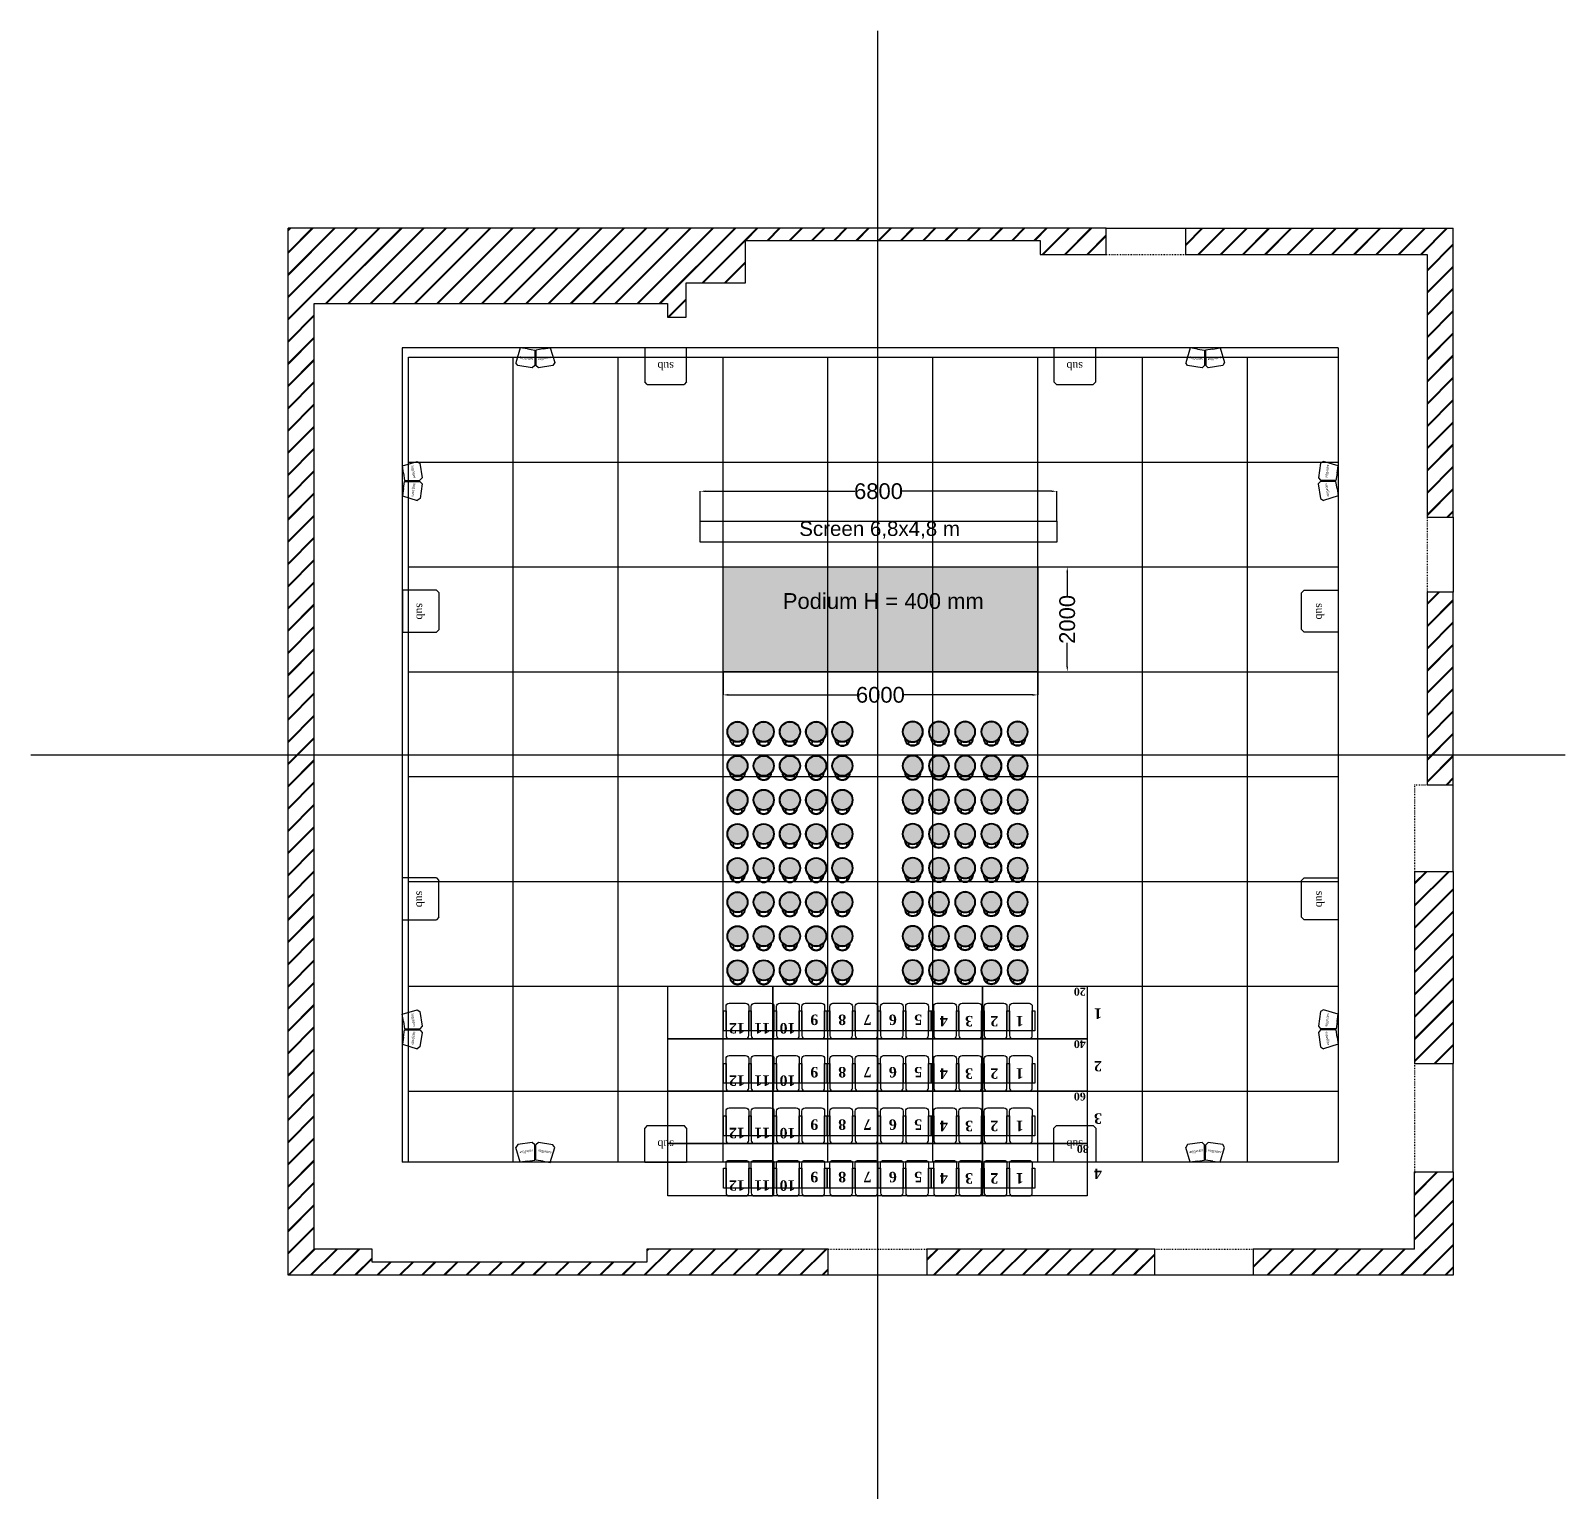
# Model space of a CAD drawing. Header units: millimetres. Extents: x -520232 to 211296, y -156633 to 78411.
# Drawn here: x -461731 to -432467, y -99516 to -71652 of the extents above; entities that cross this region are included whole.
import ezdxf

# ---------------------------------------------------------------- set-up
doc = ezdxf.new("R2010")
doc.units = ezdxf.units.MM
doc.linetypes.add('ACAD_ISO03W100', pattern=[30, 12, -18])
for name, color, linetype in [('Декорации', 10, 'Continuous'), ('Колонки', 10, 'Continuous'), ('Оси', 7, 'Continuous'), ('Партер', 7, 'Continuous'), ('План галлереи', 7, 'Continuous'), ('План планшет1', 7, 'Continuous')]:
    doc.layers.add(name, color=color, linetype=linetype)
doc.layers.add('Сидения и станки', color=7, linetype='Continuous', lineweight=25)
doc.styles.get("Standard").update_dxf_attribs({"font": 'arial.ttf', "height": 300})
doc.dimstyles.new('Размеры', dxfattribs={"dimtxt": 300, "dimasz": 100, "dimexe": 0.18, "dimexo": 0.0625, "dimgap": 0.09, "dimtad": 0, "dimdec": 0, "dimzin": 0, "dimdsep": 46, "dimtxsty": 'Standard', "dimcen": 0.09, "dimclrd": 250, "dimclre": 250, "dimclrt": 250, "dimadec": 0, "dimazin": 0, "dimtfac": 1, "dimtdec": 0, "dimtofl": 0, "dimtmove": 0, "dimatfit": 3, "dimfxl": 1, "dimtfillclr": 250, "dimtolj": 1, "dimtzin": 0, "dimarcsym": 0})
pattern_1 = [(45, (-481189.7, -97696.27), (-212.132, 212.132), []), (45, (-481179.7, -97696.27), (-212.132, 212.132), []), (45, (-481169.7, -97696.27), (-212.132, 212.132), [])]

# ---------------------------------------------------------------- blocks, each defined once
blk = doc.blocks.new('Венский стул Фейк')
at = {"layer": 'Декорации', "lineweight": 25, "true_color": 0x636466}
h = blk.add_hatch(color=251, dxfattribs=at)
h.dxf.hatch_style = 1
h.paths.add_polyline_path([(-458160, -99884, 1), (-457760, -99884, 1)])
h = blk.add_hatch(color=251, dxfattribs=at)
h.dxf.hatch_style = 1
h.paths.add_polyline_path([(-457809, -100016, -0.836365), (-458110, -100016, 0.954595)])
h.paths.add_polyline_path([(-458030, -100071, -0.012189), (-458039, -100067), (-458051, -100111, 0.016844), (-458043, -100117)], flags=17)
h.paths.add_polyline_path([(-457880, -100067, -0.012189), (-457889, -100071), (-457877, -100117, 0.016844), (-457868, -100111)], flags=17)
at = {"layer": 'Декорации', "color": 18, "lineweight": 25, "true_color": 0x000000}
for p, q in [((-458039, -100067), (-458051, -100111)), ((-458030, -100071), (-458043, -100117)), ((-457889, -100071), (-457877, -100117)), ((-457880, -100067), (-457868, -100111))]:
    blk.add_line(p, q, dxfattribs=at)
for radius in [200, 186]:
    blk.add_circle((-457960, -99884), radius, dxfattribs=at)
for centre, radius, start, end in [((-457960, -99989), 153, 190.1842, 349.8158), ((-457960, -100009), 151, 182.6614, 357.3386)]:
    blk.add_arc(centre, radius, start, end, dxfattribs=at)
blk = doc.blocks.new('A$C20D4365F')
at = {"layer": 'Сидения и станки'}
for points in [[(-1231.25, 380), (-1181.25, 380), (-1181.25, 0), (-1231.25, 0)], [(-748.75, 380), (-698.75, 380), (-698.75, 0), (-748.75, 0)], [(-266.25, 380), (-216.25, 380), (-216.25, 0), (-266.25, 0)], [(216.25, 380), (266.25, 380), (266.25, 0), (216.25, 0)], [(698.75, 380), (748.75, 380), (748.75, 0), (698.75, 0)]]:
    blk.add_lwpolyline(points, close=True, dxfattribs=at)
for points in [[(-1121.25, 530), (-808.75, 530, -0.41421356), (-748.75, 470), (-748.75, 0), (-1181.25, 0), (-1181.25, 470, -0.41421356)], [(-638.75, 530), (-326.25, 530, -0.41421356), (-266.25, 470), (-266.25, 0), (-698.75, 0), (-698.75, 470, -0.41421356)], [(-156.25, 530), (156.25, 530, -0.41421356), (216.25, 470), (216.25, 0), (-216.25, 0), (-216.25, 470, -0.41421356)], [(326.25, 530), (638.75, 530, -0.41421356), (698.75, 470), (698.75, 0), (266.25, 0), (266.25, 470, -0.41421356)], [(-748.75, 0), (-1181.25, 0), (-1181.25, -90, 0.41421356), (-1121.25, -150), (-808.75, -150, 0.41421356), (-748.75, -90)], [(-266.25, 0), (-698.75, 0), (-698.75, -90, 0.41421356), (-638.75, -150), (-326.25, -150, 0.41421356), (-266.25, -90)], [(216.25, 0), (-216.25, 0), (-216.25, -90, 0.41421356), (-156.25, -150), (156.25, -150, 0.41421356), (216.25, -90)], [(698.75, 0), (266.25, 0), (266.25, -90, 0.41421356), (326.25, -150), (638.75, -150, 0.41421356), (698.75, -90)]]:
    blk.add_lwpolyline(points, format="xyb", close=True, dxfattribs=at)
blk = doc.blocks.new('Партер 4х12')
at = {"layer": 'Партер'}
for points in [[(-471058, -97098), (-471058, -98098), (-473058, -98098), (-473058, -97098), (-471058, -97098)], [(-469058, -97098), (-469058, -98098), (-471058, -98098), (-471058, -97098), (-469058, -97098)], [(-467058, -97098), (-467058, -98098), (-469058, -98098), (-469058, -97098), (-467058, -97098)], [(-465058, -97098), (-465058, -98098), (-467058, -98098), (-467058, -97098), (-465058, -97098)], [(-471058, -98098), (-471058, -99098), (-473058, -99098), (-473058, -98098), (-471058, -98098)], [(-469058, -98098), (-469058, -99098), (-471058, -99098), (-471058, -98098), (-469058, -98098)], [(-467058, -98098), (-467058, -99098), (-469058, -99098), (-469058, -98098), (-467058, -98098)], [(-465058, -98098), (-465058, -99098), (-467058, -99098), (-467058, -98098), (-465058, -98098)], [(-471058, -99098), (-471058, -100098), (-473058, -100098), (-473058, -99098), (-471058, -99098)], [(-469058, -99098), (-469058, -100098), (-471058, -100098), (-471058, -99098), (-469058, -99098)], [(-467058, -99098), (-467058, -100098), (-469058, -100098), (-469058, -99098), (-467058, -99098)], [(-465058, -99098), (-465058, -100098), (-467058, -100098), (-467058, -99098), (-465058, -99098)], [(-471058, -100098), (-471058, -101098), (-473058, -101098), (-473058, -100098), (-471058, -100098)], [(-469058, -100098), (-469058, -101098), (-471058, -101098), (-471058, -100098), (-469058, -100098)], [(-467058, -100098), (-467058, -101098), (-469058, -101098), (-469058, -100098), (-467058, -100098)], [(-465058, -100098), (-465058, -101098), (-467058, -101098), (-467058, -100098), (-465058, -100098)]]:
    blk.add_lwpolyline(points, dxfattribs=at)
for p in [(-470767, -97948), (-468787, -97948), (-466807, -97948), (-470767, -98948), (-468787, -98948), (-466807, -98948), (-470767, -99948), (-468787, -99948), (-466807, -99948), (-470767, -100948), (-468787, -100948), (-466807, -100948)]:
    blk.add_blockref('A$C20D4365F', p, dxfattribs=at)
at = {"layer": 'Партер', "color": 0, "char_height": 150, "width": 439.44, "attachment_point": 4, "rotation": 180}
for s, insert in [('{\\fTimes New Roman|b1|i0|c204|p18; 20}', (-465032, -97200)), ('{\\fTimes New Roman|b1|i0|c204|p18; 40}', (-465032, -98200)), ('{\\fTimes New Roman|b1|i0|c204|p18; 60}', (-465032, -99200)), ('{\\fTimes New Roman|b1|i0|c204|p18;80}', (-465032, -100200))]:
    blk.add_mtext(s, dxfattribs=dict(at, insert=insert))
at = {"layer": 'Партер', "color": 3, "char_height": 200, "width": 382.45, "attachment_point": 4, "rotation": 180}
for s, insert in [('{\\fTimes New Roman|b1|i0|c204|p18;  9}', (-470038, -97736)), ('{\\fTimes New Roman|b1|i0|c204|p18;  8}', (-469506, -97736)), ('{\\fTimes New Roman|b1|i0|c204|p18;  7}', (-469023, -97736)), ('{\\fTimes New Roman|b1|i0|c204|p18;  6}', (-468541, -97736)), ('{\\fTimes New Roman|b1|i0|c204|p18;  5}', (-468058, -97736)), ('{\\fTimes New Roman|b1|i0|c204|p18;  4}', (-467569, -97762)), ('{\\fTimes New Roman|b1|i0|c204|p18;  3}', (-467087, -97762)), ('{\\fTimes New Roman|b1|i0|c204|p18;  2}', (-466604, -97762)), ('{\\fTimes New Roman|b1|i0|c204|p18;  1}', (-466122, -97762)), ('{\\fTimes New Roman|b1|i0|c204|p18;  12}', (-471590, -97897)), ('{\\fTimes New Roman|b1|i0|c204|p18;  11}', (-471107, -97897)), ('{\\fTimes New Roman|b1|i0|c204|p18;  10}', (-470625, -97897)), ('{\\fTimes New Roman|b1|i0|c204|p18;  12}', (-471590, -98897)), ('{\\fTimes New Roman|b1|i0|c204|p18;  11}', (-471107, -98897)), ('{\\fTimes New Roman|b1|i0|c204|p18;  10}', (-470625, -98897)), ('{\\fTimes New Roman|b1|i0|c204|p18;  9}', (-470038, -98736)), ('{\\fTimes New Roman|b1|i0|c204|p18;  8}', (-469506, -98736)), ('{\\fTimes New Roman|b1|i0|c204|p18;  7}', (-469023, -98736)), ('{\\fTimes New Roman|b1|i0|c204|p18;  6}', (-468541, -98736)), ('{\\fTimes New Roman|b1|i0|c204|p18;  5}', (-468058, -98736)), ('{\\fTimes New Roman|b1|i0|c204|p18;  4}', (-467569, -98762)), ('{\\fTimes New Roman|b1|i0|c204|p18;  3}', (-467087, -98762)), ('{\\fTimes New Roman|b1|i0|c204|p18;  2}', (-466604, -98762)), ('{\\fTimes New Roman|b1|i0|c204|p18;  1}', (-466122, -98762)), ('{\\fTimes New Roman|b1|i0|c204|p18;  9}', (-470038, -99736)), ('{\\fTimes New Roman|b1|i0|c204|p18;  8}', (-469506, -99736)), ('{\\fTimes New Roman|b1|i0|c204|p18;  7}', (-469023, -99736)), ('{\\fTimes New Roman|b1|i0|c204|p18;  6}', (-468541, -99736)), ('{\\fTimes New Roman|b1|i0|c204|p18;  5}', (-468058, -99736)), ('{\\fTimes New Roman|b1|i0|c204|p18;  4}', (-467569, -99762)), ('{\\fTimes New Roman|b1|i0|c204|p18;  3}', (-467087, -99762)), ('{\\fTimes New Roman|b1|i0|c204|p18;  2}', (-466604, -99762)), ('{\\fTimes New Roman|b1|i0|c204|p18;  1}', (-466122, -99762)), ('{\\fTimes New Roman|b1|i0|c204|p18;  12}', (-471590, -99897)), ('{\\fTimes New Roman|b1|i0|c204|p18;  11}', (-471107, -99897)), ('{\\fTimes New Roman|b1|i0|c204|p18;  10}', (-470625, -99897)), ('{\\fTimes New Roman|b1|i0|c204|p18;  9}', (-470038, -100736)), ('{\\fTimes New Roman|b1|i0|c204|p18;  8}', (-469506, -100736)), ('{\\fTimes New Roman|b1|i0|c204|p18;  7}', (-469023, -100736)), ('{\\fTimes New Roman|b1|i0|c204|p18;  6}', (-468541, -100736)), ('{\\fTimes New Roman|b1|i0|c204|p18;  5}', (-468058, -100736)), ('{\\fTimes New Roman|b1|i0|c204|p18;  4}', (-467569, -100762)), ('{\\fTimes New Roman|b1|i0|c204|p18;  3}', (-467087, -100762)), ('{\\fTimes New Roman|b1|i0|c204|p18;  2}', (-466604, -100762)), ('{\\fTimes New Roman|b1|i0|c204|p18;  1}', (-466122, -100762)), ('{\\fTimes New Roman|b1|i0|c204|p18;  12}', (-471590, -100897)), ('{\\fTimes New Roman|b1|i0|c204|p18;  11}', (-471107, -100897)), ('{\\fTimes New Roman|b1|i0|c204|p18;  10}', (-470625, -100897))]:
    blk.add_mtext(s, dxfattribs=dict(at, insert=insert))
at = {"layer": 'Партер', "color": 5, "char_height": 200, "width": 500.97, "attachment_point": 4, "rotation": 180}
for s, insert in [('{\\fTimes New Roman|b1|i0|c204|p18;  1}', (-464629, -97620)), ('{\\fTimes New Roman|b1|i0|c204|p18;  2}', (-464629, -98620)), ('{\\fTimes New Roman|b1|i0|c204|p18;  3}', (-464629, -99620)), ('{\\fTimes New Roman|b1|i0|c204|p18;  4}', (-464629, -100674))]:
    blk.add_mtext(s, dxfattribs=dict(at, insert=insert))
blk = doc.blocks.new('*D125')
at = {"layer": 'Defpoints', "color": 0, "lineweight": 25, "transparency": 16777216}
for p in [(-442528, -81882), (-442528, -83882), (-441964, -83882)]:
    blk.add_point(p, dxfattribs=at)
at = {"layer": 'Декорации', "color": 250, "lineweight": -2, "transparency": 16777216}
for p, q in [((-442528, -81882), (-441964, -81882)), ((-441964, -81982), (-441964, -82432)), ((-441964, -83782), (-441964, -83332)), ((-442528, -83882), (-441964, -83882))]:
    blk.add_line(p, q, dxfattribs=at)
at = {"layer": 'Декорации', "color": 250, "lineweight": 25, "transparency": 16777216}
for points in [[(-441980, -81982), (-441947, -81982), (-441964, -81882)], [(-441980, -83782), (-441947, -83782), (-441964, -83882)]]:
    blk.add_solid(points, dxfattribs=at)
at = {"layer": 'Декорации', "color": 250, "lineweight": 25, "transparency": 16777216, "insert": (-441964, -82882), "char_height": 300, "attachment_point": 5, "rotation": 90}
blk.add_mtext('\\A1;2000', dxfattribs=at)
blk = doc.blocks.new('*D126')
at = {"layer": 'Defpoints', "color": 0, "lineweight": 25, "transparency": 16777216}
for p in [(-448528, -83882), (-442528, -83882), (-442528, -84323)]:
    blk.add_point(p, dxfattribs=at)
at = {"layer": 'Декорации', "color": 250, "lineweight": -2, "transparency": 16777216}
for p, q in [((-448528, -83882), (-448528, -84323)), ((-442528, -83882), (-442528, -84323)), ((-448428, -84323), (-445977, -84323)), ((-442628, -84323), (-445080, -84323))]:
    blk.add_line(p, q, dxfattribs=at)
at = {"layer": 'Декорации', "color": 250, "lineweight": 25, "transparency": 16777216}
for points in [[(-448428, -84306), (-448428, -84340), (-448528, -84323)], [(-442628, -84306), (-442628, -84340), (-442528, -84323)]]:
    blk.add_solid(points, dxfattribs=at)
at = {"layer": 'Декорации', "color": 250, "lineweight": 25, "transparency": 16777216, "insert": (-445528, -84323), "char_height": 300, "attachment_point": 5}
blk.add_mtext('\\A1;6000', dxfattribs=at)
blk = doc.blocks.new('*D127')
at = {"layer": 'Defpoints', "color": 0, "lineweight": 25, "transparency": 16777216}
for p in [(-442164, -80438), (-448964, -81011), (-442164, -81011)]:
    blk.add_point(p, dxfattribs=at)
at = {"layer": 'Декорации', "color": 250, "lineweight": -2, "transparency": 16777216}
for p, q in [((-448964, -81011), (-448964, -80438)), ((-448864, -80438), (-446012, -80438)), ((-442264, -80438), (-445116, -80438)), ((-442164, -81011), (-442164, -80438))]:
    blk.add_line(p, q, dxfattribs=at)
at = {"layer": 'Декорации', "color": 250, "lineweight": 25, "transparency": 16777216}
for points in [[(-448864, -80422), (-448864, -80455), (-448964, -80438)], [(-442264, -80422), (-442264, -80455), (-442164, -80438)]]:
    blk.add_solid(points, dxfattribs=at)
at = {"layer": 'Декорации', "color": 250, "lineweight": 25, "transparency": 16777216, "insert": (-445564, -80438), "char_height": 300, "attachment_point": 5}
blk.add_mtext('\\A1;6800', dxfattribs=at)

msp = doc.modelspace()

# ---------------------------------------------------------------- hatches: boundary and pattern name
at = {"layer": 'Декорации', "lineweight": 25, "transparency": 33554559}
h = msp.add_hatch(color=5, dxfattribs=at)
h.dxf.hatch_style = 1
h.paths.add_polyline_path([(-442528.348, -81881.631), (-448528.348, -81881.631), (-448528.348, -83881.631), (-442528.348, -83881.631)])
at = {"layer": 'План планшет1'}
h = msp.add_hatch(dxfattribs=at)
h.set_pattern_fill('JIS_RC_30', color=254, scale=10, style=0)
h.set_pattern_definition(pattern_1)
h.paths.add_polyline_path([(-441223.348, -75419.631), (-456823.348, -75419.631), (-456823.348, -95394.631), (-434603.348, -95394.631), (-434603.348, -93423.631), (-435341.348, -93423.631), (-435341.348, -94894.631), (-438417.348, -94894.631), (-438417.348, -95394.631), (-440294.348, -95394.631), (-440294.348, -94894.631), (-444642.348, -94894.631), (-444642.348, -95394.631), (-446521.348, -95394.631), (-446521.348, -94894.631), (-449979.348, -94894.631), (-449979.348, -95141.631), (-455222.348, -95141.631), (-455222.348, -94894.631), (-456323.348, -94894.631), (-456323.348, -76856.631), (-449590.348, -76856.631), (-449590.348, -77116.631), (-449231.348, -77116.631), (-449231.348, -76462.631), (-448099.348, -76462.631), (-448099.348, -75651.631), (-442483.348, -75651.631), (-442483.348, -75919.631), (-441223.348, -75919.631)])
h = msp.add_hatch(dxfattribs=at)
h.set_pattern_fill('JIS_RC_30', color=254, scale=10, style=0)
h.set_pattern_definition(pattern_1)
h.paths.add_polyline_path([(-439711.348, -75419.631), (-439711.348, -75919.631), (-435103.348, -75919.631), (-435103.348, -80930.631), (-434603.348, -80930.631), (-434603.348, -75419.631)])
h = msp.add_hatch(dxfattribs=at)
h.set_pattern_fill('JIS_RC_30', color=254, scale=10, style=0)
h.set_pattern_definition(pattern_1)
h.paths.add_polyline_path([(-434603.348, -86035.631), (-434603.348, -82365.631), (-435103.348, -82365.631), (-435103.348, -86035.631)])
h = msp.add_hatch(dxfattribs=at)
h.set_pattern_fill('JIS_RC_30', color=254, scale=10, style=0)
h.set_pattern_definition(pattern_1)
h.paths.add_polyline_path([(-435341.348, -87689.631), (-434603.348, -87689.631), (-434603.348, -91354.631), (-435341.348, -91354.631)])

# ---------------------------------------------------------------- linework, layer by layer
at = {"layer": 'Декорации', "color": 1, "lineweight": 25}
msp.add_lwpolyline([(-448964.01, -81010.698), (-442164.01, -81010.698), (-442164.01, -81410.698), (-448964.01, -81410.698), (-448964.01, -81010.698)], dxfattribs=at)
at = {"layer": 'Декорации', "color": 18, "lineweight": 25, "true_color": 0x000000}
msp.add_lwpolyline([(-448528.348, -81881.631), (-442528.348, -81881.631), (-442528.348, -83881.631), (-448528.348, -83881.631), (-448528.348, -81881.631)], dxfattribs=at)
at = {"layer": 'Колонки'}
for p, q in [((-452395.348, -77703.631), (-452479.613, -77984.939)), ((-452256.818, -77723.865), (-452395.348, -77703.631)), ((-452256.818, -77723.865), (-452118.287, -77744.098)), ((-452118.287, -77744.098), (-452117.999, -78037.755)), ((-451960.523, -77723.274), (-452098.966, -77744.099)), ((-452098.966, -77744.099), (-452097.999, -78037.755)), ((-451960.523, -77723.274), (-451822.081, -77702.449)), ((-451822.081, -77702.449), (-451736.614, -77983.394)), ((-449222.081, -77702.449), (-450022.081, -77702.449)), ((-450022.081, -77702.449), (-450022.081, -78352.449)), ((-449222.081, -78352.449), (-449222.081, -77702.449)), ((-441421.615, -77703.631), (-442221.615, -77703.631)), ((-442221.615, -77703.631), (-442221.615, -78353.631)), ((-441421.615, -78353.631), (-441421.615, -77703.631)), ((-439621.615, -77704.814), (-439705.88, -77986.121)), ((-439483.084, -77725.047), (-439621.615, -77704.814)), ((-439483.084, -77725.047), (-439344.554, -77745.28)), ((-439344.554, -77745.28), (-439344.266, -78038.937)), ((-439186.79, -77724.457), (-439325.233, -77745.282)), ((-439325.233, -77745.282), (-439324.266, -78038.937)), ((-439186.79, -77724.457), (-439048.348, -77703.631)), ((-439048.348, -77703.631), (-438962.881, -77984.576)), ((-452444.486, -78040.062), (-452479.613, -77984.939)), ((-452167.425, -78080.528), (-452444.486, -78040.062)), ((-452117.999, -78037.755), (-452167.425, -78080.528)), ((-452048.391, -78080.317), (-452097.999, -78037.755)), ((-451771.506, -78038.667), (-452048.391, -78080.317)), ((-451736.614, -77983.394), (-451771.506, -78038.667)), ((-439670.752, -78041.244), (-439705.88, -77986.121)), ((-439393.692, -78081.711), (-439670.752, -78041.244)), ((-439344.266, -78038.937), (-439393.692, -78081.711)), ((-439274.658, -78081.499), (-439324.266, -78038.937)), ((-438997.773, -78039.849), (-439274.658, -78081.499)), ((-438962.881, -77984.576), (-438997.773, -78039.849)), ((-449972.081, -78402.449), (-450022.081, -78352.449)), ((-449972.081, -78402.449), (-449272.081, -78402.449)), ((-449222.081, -78352.449), (-449272.081, -78402.449)), ((-442171.615, -78403.631), (-442221.615, -78353.631)), ((-442171.615, -78403.631), (-441471.615, -78403.631)), ((-441421.615, -78353.631), (-441471.615, -78403.631)), ((-454644.166, -79953.631), (-454363.221, -79868.165)), ((-454363.221, -79868.165), (-454307.948, -79903.056)), ((-437079.292, -79868.165), (-437134.565, -79903.056)), ((-436798.348, -79953.631), (-437079.292, -79868.165)), ((-454623.341, -80092.074), (-454644.166, -79953.631)), ((-454623.341, -80092.074), (-454602.515, -80230.516)), ((-454266.298, -80179.941), (-454308.86, -80229.55)), ((-454307.948, -79903.056), (-454266.298, -80179.941)), ((-437134.565, -79903.056), (-437176.215, -80179.941)), ((-437176.215, -80179.941), (-437133.653, -80229.55)), ((-436819.173, -80092.074), (-436839.998, -80230.516)), ((-436819.173, -80092.074), (-436798.348, -79953.631)), ((-454622.75, -80388.368), (-454642.983, -80526.898)), ((-454622.75, -80388.368), (-454602.517, -80249.838)), ((-454602.517, -80249.838), (-454308.86, -80249.55)), ((-454602.515, -80230.516), (-454308.86, -80229.55)), ((-454308.86, -80249.55), (-454266.086, -80298.976)), ((-454266.086, -80298.976), (-454306.553, -80576.036)), ((-437133.653, -80249.55), (-437176.427, -80298.976)), ((-437176.427, -80298.976), (-437135.961, -80576.036)), ((-436839.998, -80230.516), (-437133.653, -80229.55)), ((-436839.996, -80249.838), (-437133.653, -80249.55)), ((-436819.763, -80388.368), (-436839.996, -80249.838)), ((-436819.763, -80388.368), (-436799.53, -80526.898)), ((-454642.983, -80526.898), (-454361.676, -80611.164)), ((-454306.553, -80576.036), (-454361.676, -80611.164)), ((-437135.961, -80576.036), (-437080.837, -80611.164)), ((-436799.53, -80526.898), (-437080.837, -80611.164)), ((-454642.983, -82326.898), (-454642.983, -83126.898)), ((-453992.983, -82326.898), (-454642.983, -82326.898)), ((-453992.983, -82326.898), (-453942.983, -82376.898)), ((-453942.983, -83076.898), (-453942.983, -82376.898)), ((-437449.53, -82326.898), (-437499.53, -82376.898)), ((-437499.53, -83076.898), (-437499.53, -82376.898)), ((-437449.53, -82326.898), (-436799.53, -82326.898)), ((-436799.53, -82326.898), (-436799.53, -83126.898)), ((-453942.983, -83076.898), (-453992.983, -83126.898)), ((-437499.53, -83076.898), (-437449.53, -83126.898)), ((-454642.983, -83126.898), (-453992.983, -83126.898)), ((-436799.53, -83126.898), (-437449.53, -83126.898)), ((-454645.348, -87815.365), (-454645.348, -88615.365)), ((-453995.348, -87815.365), (-454645.348, -87815.365)), ((-453995.348, -87815.365), (-453945.348, -87865.365)), ((-453945.348, -88565.365), (-453945.348, -87865.365)), ((-437447.166, -87815.365), (-437497.166, -87865.365)), ((-437497.166, -88565.365), (-437497.166, -87865.365)), ((-437447.166, -87815.365), (-436797.166, -87815.365)), ((-436797.166, -87815.365), (-436797.166, -88615.365)), ((-454645.348, -88615.365), (-453995.348, -88615.365)), ((-453945.348, -88565.365), (-453995.348, -88615.365)), ((-437497.166, -88565.365), (-437447.166, -88615.365)), ((-436797.166, -88615.365), (-437447.166, -88615.365)), ((-454645.348, -90415.365), (-454364.403, -90329.898)), ((-454624.523, -90553.807), (-454645.348, -90415.365)), ((-454364.403, -90329.898), (-454309.13, -90364.79)), ((-454309.13, -90364.79), (-454267.48, -90641.674)), ((-437133.383, -90364.79), (-437175.033, -90641.674)), ((-437078.11, -90329.898), (-437133.383, -90364.79)), ((-436797.166, -90415.365), (-437078.11, -90329.898)), ((-436817.991, -90553.807), (-436797.166, -90415.365)), ((-454624.523, -90553.807), (-454603.698, -90692.25)), ((-454623.932, -90850.101), (-454603.699, -90711.571)), ((-454603.699, -90711.571), (-454310.042, -90711.283)), ((-454603.698, -90692.25), (-454310.042, -90691.283)), ((-454267.48, -90641.674), (-454310.042, -90691.283)), ((-454310.042, -90711.283), (-454267.269, -90760.709)), ((-437132.471, -90711.283), (-437175.245, -90760.709)), ((-437175.033, -90641.674), (-437132.471, -90691.283)), ((-436838.816, -90692.25), (-437132.471, -90691.283)), ((-436838.814, -90711.571), (-437132.471, -90711.283)), ((-436817.991, -90553.807), (-436838.816, -90692.25)), ((-436818.581, -90850.101), (-436838.814, -90711.571)), ((-454623.932, -90850.101), (-454644.166, -90988.631)), ((-454644.166, -90988.631), (-454362.858, -91072.897)), ((-454267.269, -90760.709), (-454307.735, -91037.769)), ((-437175.245, -90760.709), (-437134.778, -91037.769)), ((-436798.348, -90988.631), (-437079.655, -91072.897)), ((-436818.581, -90850.101), (-436798.348, -90988.631)), ((-454307.735, -91037.769), (-454362.858, -91072.897)), ((-437134.778, -91037.769), (-437079.655, -91072.897)), ((-449972.081, -92539.814), (-450022.081, -92589.814)), ((-450022.081, -93239.814), (-450022.081, -92589.814)), ((-449972.081, -92539.814), (-449272.081, -92539.814)), ((-449222.081, -92589.814), (-449272.081, -92539.814)), ((-449222.081, -92589.814), (-449222.081, -93239.814)), ((-442171.615, -92538.631), (-442221.615, -92588.631)), ((-442221.615, -93238.631), (-442221.615, -92588.631)), ((-442171.615, -92538.631), (-441471.615, -92538.631)), ((-441421.615, -92588.631), (-441471.615, -92538.631)), ((-441421.615, -92588.631), (-441421.615, -93238.631)), ((-452444.486, -92902.201), (-452479.613, -92957.324)), ((-452395.348, -93238.631), (-452479.613, -92957.324)), ((-452167.425, -92861.735), (-452444.486, -92902.201)), ((-452117.999, -92904.508), (-452167.425, -92861.735)), ((-452118.287, -93198.165), (-452117.999, -92904.508)), ((-452098.966, -93198.164), (-452097.999, -92904.508)), ((-452048.391, -92861.946), (-452097.999, -92904.508)), ((-451771.506, -92903.596), (-452048.391, -92861.946)), ((-451822.081, -93239.814), (-451736.614, -92958.869)), ((-451736.614, -92958.869), (-451771.506, -92903.596)), ((-439670.752, -92901.019), (-439705.88, -92956.142)), ((-439621.615, -93237.449), (-439705.88, -92956.142)), ((-439393.692, -92860.552), (-439670.752, -92901.019)), ((-439344.266, -92903.326), (-439393.692, -92860.552)), ((-439344.554, -93196.983), (-439344.266, -92903.326)), ((-439325.233, -93196.981), (-439324.266, -92903.326)), ((-439274.658, -92860.764), (-439324.266, -92903.326)), ((-438997.773, -92902.414), (-439274.658, -92860.764)), ((-439048.348, -93238.631), (-438962.881, -92957.687)), ((-438962.881, -92957.687), (-438997.773, -92902.414)), ((-452256.818, -93218.398), (-452395.348, -93238.631)), ((-452256.818, -93218.398), (-452118.287, -93198.165)), ((-451960.523, -93218.989), (-452098.966, -93198.164)), ((-451960.523, -93218.989), (-451822.081, -93239.814)), ((-449222.081, -93239.814), (-450022.081, -93239.814)), ((-441421.615, -93238.631), (-442221.615, -93238.631)), ((-439483.084, -93217.216), (-439621.615, -93237.449)), ((-439483.084, -93217.216), (-439344.554, -93196.983)), ((-439186.79, -93217.806), (-439325.233, -93196.981)), ((-439186.79, -93217.806), (-439048.348, -93238.631))]:
    msp.add_line(p, q, dxfattribs=at)
at = {"layer": 'Оси'}
for p, q in [((-445581.848, -71651.836), (-445581.848, -99515.504)), ((-432466.531, -85471.131), (-461731.274, -85471.131)), ((-445581.848, -99515.504), (-445581.848, -127379.172))]:
    msp.add_line(p, q, dxfattribs=at)
at = {"layer": 'План галлереи', "lineweight": -2}
for p, q in [((-454645.348, -77703.631), (-454645.348, -93238.631)), ((-436798.348, -77703.631), (-454645.348, -77703.631)), ((-436798.348, -77703.631), (-436798.348, -93238.631)), ((-436798.348, -93238.631), (-454645.348, -93238.631))]:
    msp.add_line(p, q, dxfattribs=at)
at = {"layer": 'План планшет1', "color": 254}
for p, q in [((-441223.348, -75419.631), (-456823.348, -75419.631)), ((-456823.348, -95394.631), (-456823.348, -75419.631)), ((-441223.348, -75919.631), (-441223.348, -75419.631)), ((-441223.348, -75419.631), (-439711.348, -75419.631)), ((-439711.348, -75419.631), (-439711.348, -75919.631)), ((-439711.348, -75419.631), (-434603.348, -75419.631)), ((-434603.348, -80930.631), (-434603.348, -75419.631)), ((-448099.348, -76462.631), (-448099.348, -75651.631)), ((-448099.348, -75651.631), (-442483.348, -75651.631)), ((-442483.348, -75651.631), (-442483.348, -75919.631)), ((-442483.348, -75919.631), (-441223.348, -75919.631)), ((-439711.348, -75919.631), (-435103.348, -75919.631)), ((-435103.348, -75919.631), (-435103.348, -80930.631)), ((-449231.348, -77116.631), (-449231.348, -76462.631)), ((-449231.348, -76462.631), (-448099.348, -76462.631)), ((-456323.348, -94894.631), (-456323.348, -76856.631)), ((-456323.348, -76856.631), (-449590.348, -76856.631)), ((-449590.348, -76856.631), (-449590.348, -77116.631)), ((-449590.348, -77116.631), (-449590.348, -77116.631)), ((-449590.348, -77116.631), (-449231.348, -77116.631)), ((-454528.348, -93238.631), (-454528.348, -77881.631)), ((-454528.348, -77881.631), (-436798.348, -77881.631)), ((-452528.348, -93238.631), (-452528.348, -77881.631)), ((-450528.348, -93238.631), (-450528.348, -77881.631)), ((-448528.348, -93238.631), (-448528.348, -77881.631)), ((-446528.348, -93238.631), (-446528.348, -77881.631)), ((-444528.348, -93238.631), (-444528.348, -77881.631)), ((-442528.348, -93238.631), (-442528.348, -77881.631)), ((-440528.348, -93238.631), (-440528.348, -77881.631)), ((-438528.348, -93238.631), (-438528.348, -77881.631)), ((-454528.348, -79881.631), (-436798.348, -79881.631)), ((-435103.348, -80930.631), (-434603.348, -80930.631)), ((-434603.348, -80930.631), (-434603.348, -82365.631)), ((-454528.348, -81881.631), (-436798.348, -81881.631)), ((-434603.348, -82365.631), (-435103.348, -82365.631)), ((-435103.348, -82365.631), (-435103.348, -86035.631)), ((-434603.348, -86035.631), (-434603.348, -82365.631)), ((-454528.348, -83881.631), (-436798.348, -83881.631)), ((-454528.348, -85881.631), (-436798.348, -85881.631)), ((-435341.348, -86035.631), (-435341.348, -86035.631)), ((-435103.348, -86035.631), (-434603.348, -86035.631)), ((-434603.348, -87689.631), (-434603.348, -86035.631)), ((-435341.348, -87689.631), (-434603.348, -87689.631)), ((-435341.348, -87689.631), (-435341.348, -91354.631)), ((-434603.348, -87689.631), (-434603.348, -91354.631)), ((-454528.348, -87881.631), (-436797.166, -87881.631)), ((-454528.348, -89881.631), (-436798.348, -89881.631)), ((-435341.348, -91354.631), (-434603.348, -91354.631)), ((-434603.348, -93423.631), (-434603.348, -91354.631)), ((-454528.348, -91881.631), (-436798.348, -91881.631)), ((-435341.348, -93423.631), (-434603.348, -93423.631)), ((-435341.348, -94894.631), (-435341.348, -93423.631)), ((-434603.348, -93423.631), (-434603.348, -95394.631)), ((-455222.348, -94894.631), (-456323.348, -94894.631)), ((-455222.348, -95141.631), (-455222.348, -94894.631)), ((-446521.348, -94894.631), (-449979.348, -94894.631)), ((-449979.348, -94894.631), (-449979.348, -95141.631)), ((-446521.348, -95394.631), (-446521.348, -94894.631)), ((-440294.348, -94894.631), (-444642.348, -94894.631)), ((-444642.348, -94894.631), (-444642.348, -95394.631)), ((-440294.348, -95394.631), (-440294.348, -94894.631)), ((-435341.348, -94894.631), (-438417.348, -94894.631)), ((-438417.348, -94894.631), (-438417.348, -95394.631)), ((-434603.348, -95394.631), (-456823.348, -95394.631)), ((-449979.348, -95141.631), (-455222.348, -95141.631)), ((-444642.348, -95394.631), (-446521.348, -95394.631)), ((-438417.348, -95394.631), (-440294.348, -95394.631))]:
    msp.add_line(p, q, dxfattribs=at)
at = {"layer": 'План планшет1', "color": 254, "linetype": 'ACAD_ISO03W100'}
for p, q in [((-441223.348, -75919.631), (-439711.348, -75919.631)), ((-435103.348, -80930.631), (-435103.348, -82365.631)), ((-435341.348, -86035.631), (-435103.348, -86035.631)), ((-435341.348, -86035.631), (-435341.348, -87689.631)), ((-435341.348, -91354.631), (-435341.348, -93423.631)), ((-446521.348, -94894.631), (-444642.348, -94894.631)), ((-440294.348, -94894.631), (-438417.348, -94894.631))]:
    msp.add_line(p, q, dxfattribs=at)

# ---------------------------------------------------------------- block references
at = {"layer": 'Декорации', "color": 18, "lineweight": 25, "true_color": 0x000000}
for name, p in [('Венский стул Фейк', (9707.205, 14857.771)), ('Венский стул Фейк', (10207.205, 14857.771)), ('Венский стул Фейк', (10707.205, 14857.771)), ('Венский стул Фейк', (11207.205, 14857.771)), ('Венский стул Фейк', (11707.205, 14857.771)), ('Венский стул Фейк', (9707.205, 14207.771)), ('Венский стул Фейк', (10207.205, 14207.771)), ('Венский стул Фейк', (10707.205, 14207.771)), ('Венский стул Фейк', (11207.205, 14207.771)), ('Венский стул Фейк', (11707.205, 14207.771)), ('Венский стул Фейк', (9707.205, 13557.771)), ('Венский стул Фейк', (10207.205, 13557.771)), ('Венский стул Фейк', (10707.205, 13557.771)), ('Венский стул Фейк', (11207.205, 13557.771)), ('Венский стул Фейк', (11707.205, 13557.771)), ('Венский стул Фейк', (9707.205, 12907.771)), ('Венский стул Фейк', (10207.205, 12907.771)), ('Венский стул Фейк', (10707.205, 12907.771)), ('Венский стул Фейк', (11207.205, 12907.771)), ('Венский стул Фейк', (11707.205, 12907.771)), ('Венский стул Фейк', (9707.205, 12257.771)), ('Венский стул Фейк', (10207.205, 12257.771)), ('Венский стул Фейк', (10707.205, 12257.771)), ('Венский стул Фейк', (11207.205, 12257.771)), ('Венский стул Фейк', (11707.205, 12257.771)), ('Венский стул Фейк', (9707.205, 11607.771)), ('Венский стул Фейк', (10207.205, 11607.771)), ('Венский стул Фейк', (10707.205, 11607.771)), ('Венский стул Фейк', (11207.205, 11607.771)), ('Венский стул Фейк', (11707.205, 11607.771)), ('Венский стул Фейк', (9707.205, 10957.771)), ('Венский стул Фейк', (10207.205, 10957.771)), ('Венский стул Фейк', (10707.205, 10957.771)), ('Венский стул Фейк', (11207.205, 10957.771)), ('Венский стул Фейк', (11707.205, 10957.771)), ('Венский стул Фейк', (9707.205, 10307.771)), ('Венский стул Фейк', (10207.205, 10307.771)), ('Венский стул Фейк', (10707.205, 10307.771)), ('Венский стул Фейк', (11207.205, 10307.771)), ('Венский стул Фейк', (11707.205, 10307.771)), ('Партер 4х12', (23476.511, 7216.179))]:
    msp.add_blockref(name, p, dxfattribs=at)
at = {"layer": 'Декорации', "color": 18, "lineweight": 25, "true_color": 0x000000, "xscale": -1}
for p in [(-902870.901, 14857.771), (-902370.901, 14857.771), (-901870.901, 14857.771), (-901370.901, 14857.771), (-900870.901, 14857.771), (-902870.901, 14207.771), (-902370.901, 14207.771), (-901870.901, 14207.771), (-901370.901, 14207.771), (-900870.901, 14207.771), (-902870.901, 13557.771), (-902370.901, 13557.771), (-901870.901, 13557.771), (-901370.901, 13557.771), (-900870.901, 13557.771), (-902870.901, 12907.771), (-902370.901, 12907.771), (-901870.901, 12907.771), (-901370.901, 12907.771), (-900870.901, 12907.771), (-902870.901, 12257.771), (-902370.901, 12257.771), (-901870.901, 12257.771), (-901370.901, 12257.771), (-900870.901, 12257.771), (-902870.901, 11607.771), (-902370.901, 11607.771), (-901870.901, 11607.771), (-901370.901, 11607.771), (-900870.901, 11607.771), (-902870.901, 10957.771), (-902370.901, 10957.771), (-901870.901, 10957.771), (-901370.901, 10957.771), (-900870.901, 10957.771), (-902870.901, 10307.771), (-902370.901, 10307.771), (-901870.901, 10307.771), (-901370.901, 10307.771), (-900870.901, 10307.771)]:
    msp.add_blockref('Венский стул Фейк', p, dxfattribs=at)

# ---------------------------------------------------------------- texts
at = {"layer": 'Декорации', "color": 1, "lineweight": 25, "insert": (-448964.01, -81010.698), "char_height": 280, "attachment_point": 1}
msp.add_mtext_dynamic_manual_height_columns('\\pi1888.6;Screen 6,8x4,8 m', width=6800, gutter_width=1500, heights=[0], dxfattribs=at)
at = {"layer": 'Декорации', "color": 18, "lineweight": 25, "true_color": 0x000000, "insert": (-448528.348, -81881.631), "char_height": 300, "attachment_point": 1}
msp.add_mtext_dynamic_manual_height_columns('\\pi3026.1;\\P\\pi1140;Podium H = 400 mm', width=6052.29696, gutter_width=1500, heights=[1926.446], dxfattribs=at)
at = {"layer": 'Колонки'}
for s, width, insert, char_height, attachment_point, rotation in [('{\\fTimes New Roman|b0|i0|c0|p18;sattellite}', 303.76736, (-452148.53, -77900.502), 50, 7, 171.6903534), ('{\\fTimes New Roman|b0|i0|c0|p18;sattellite}', 303.76736, (-451805.65, -77860.901), 50, 7, 188.5545086), ('{\\fTimes New Roman|b0|i0|c0|p18;sub}', 428.52487, (-449465.885, -77971.372), 150, 7, 180), ('{\\fTimes New Roman|b0|i0|c0|p18;sub}', 428.52487, (-441665.419, -77972.554), 150, 7, 180), ('{\\fTimes New Roman|b0|i0|c0|p18;sattellite}', 303.76736, (-439374.797, -77901.684), 50, 7, 171.6903534), ('{\\fTimes New Roman|b0|i0|c0|p18;sattellite}', 303.76736, (-439031.917, -77862.083), 50, 7, 188.5545086), ('{\\fTimes New Roman|b0|i0|c0|p18;sattellite}', 303.76736, (-454485.714, -79937.2), 50, 3, 98.5545086), ('{\\fTimes New Roman|b0|i0|c0|p18;sattellite}', 303.76736, (-436956.799, -79937.2), 50, 1, 261.4454914), ('{\\fTimes New Roman|b0|i0|c0|p18;sattellite}', 303.76736, (-454446.113, -80280.081), 50, 3, 81.6903534), ('{\\fTimes New Roman|b0|i0|c0|p18;sattellite}', 303.76736, (-436996.401, -80280.081), 50, 1, 278.3096466), ('{\\fTimes New Roman|b0|i0|c0|p18;sub}', 428.52487, (-454374.061, -82570.702), 150, 7, 270), ('{\\fTimes New Roman|b0|i0|c0|p18;sub}', 428.52487, (-437068.453, -82570.702), 150, 1, 270), ('{\\fTimes New Roman|b0|i0|c0|p18;sub}', 428.52487, (-454376.425, -88059.169), 150, 7, 270), ('{\\fTimes New Roman|b0|i0|c0|p18;sub}', 428.52487, (-437066.088, -88059.169), 150, 1, 270), ('{\\fTimes New Roman|b0|i0|c0|p18;sattellite}', 303.76736, (-454486.896, -90398.934), 50, 3, 98.5545086), ('{\\fTimes New Roman|b0|i0|c0|p18;sattellite}', 303.76736, (-436955.617, -90398.934), 50, 1, 261.4454914), ('{\\fTimes New Roman|b0|i0|c0|p18;sattellite}', 303.76736, (-454447.295, -90741.814), 50, 3, 81.6903534), ('{\\fTimes New Roman|b0|i0|c0|p18;sattellite}', 303.76736, (-436995.218, -90741.814), 50, 1, 278.3096466), ('{\\fTimes New Roman|b0|i0|c0|p18;sattellite}', 303.76736, (-452148.53, -93041.761), 50, 1, 188.3096466), ('{\\fTimes New Roman|b0|i0|c0|p18;sattellite}', 303.76736, (-451805.65, -93081.362), 50, 1, 171.4454914), ('{\\fTimes New Roman|b0|i0|c0|p18;sub}', 428.52487, (-449465.885, -92970.891), 150, 1, 180), ('{\\fTimes New Roman|b0|i0|c0|p18;sub}', 428.52487, (-441665.419, -92969.709), 150, 1, 180), ('{\\fTimes New Roman|b0|i0|c0|p18;sattellite}', 303.76736, (-439374.797, -93040.579), 50, 1, 188.3096466), ('{\\fTimes New Roman|b0|i0|c0|p18;sattellite}', 303.76736, (-439031.917, -93080.18), 50, 1, 171.4454914)]:
    msp.add_mtext_dynamic_manual_height_columns(s, width=width, gutter_width=2500, heights=[0], dxfattribs=dict(at, insert=insert, char_height=char_height, attachment_point=attachment_point, rotation=rotation))

# ---------------------------------------------------------------- dimensions: what is measured, and where the dimension line sits
at = {"layer": 'Декорации', "color": 18, "lineweight": 25, "true_color": 0x000000}
for base, p1, p2, picture, middle in [((-442164.01, -80438.356), (-448964.01, -81010.698), (-442164.01, -81010.698), '*D127', (-445564.01, -80438.356)), ((-442528.348, -84322.836), (-448528.348, -83881.631), (-442528.348, -83881.631), '*D126', (-445528.348, -84322.836))]:
    dim = msp.add_linear_dim(base=base, p1=p1, p2=p2, dimstyle='Размеры', dxfattribs=at)
    dim.commit()
    dim.dimension.update_dxf_attribs({"geometry": picture, "text_midpoint": middle})
dim = msp.add_linear_dim(base=(-441963.745, -83881.631), p1=(-442528.348, -81881.631), p2=(-442528.348, -83881.631), angle=90, dimstyle='Размеры', dxfattribs=at)
dim.commit()
dim.dimension.update_dxf_attribs({"geometry": '*D125', "text_midpoint": (-441963.745, -82881.631)})

doc.saveas('drawing.dxf')
